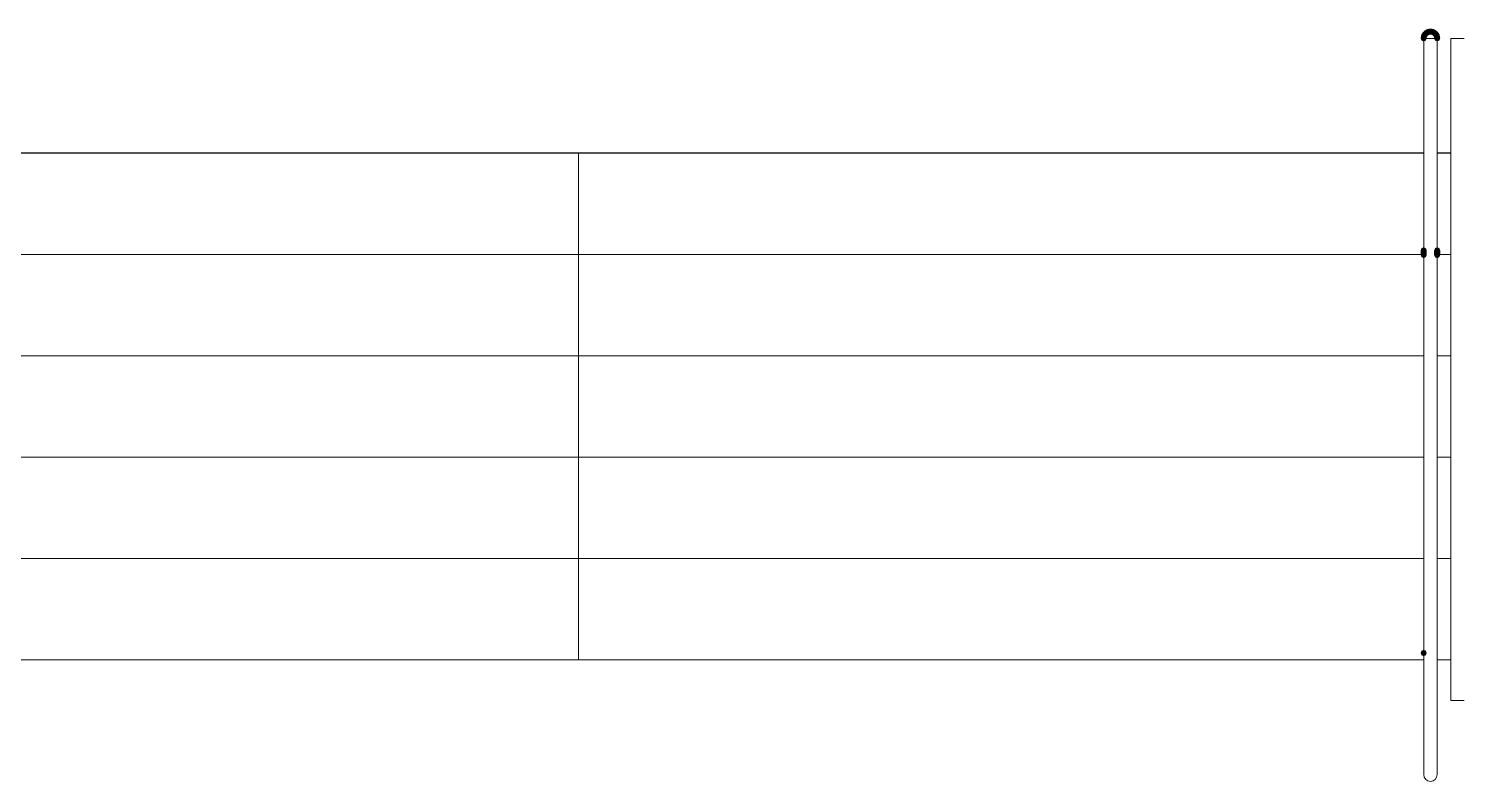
# Model space of a CAD drawing. Header units: millimetres. Extents: x -546 to 1681, y -650 to 1730.
# Drawn here: x 503.39 to 545.73, y 238.87 to 261.16 of the extents above; entities that cross this region are included whole.
import ezdxf

# ---------------------------------------------------------------- set-up
doc = ezdxf.new("R2010")
doc.units = ezdxf.units.MM

msp = doc.modelspace()

# ---------------------------------------------------------------- hatches: boundary and pattern name
h = msp.add_hatch(color=7)
h.dxf.hatch_style = 2
h.paths.add_polyline_path([(544.64, 260.879), (544.666, 260.816), (544.73, 260.789), (544.793, 260.816), (544.82, 260.879), (544.793, 260.951), (544.73, 260.977), (544.666, 260.951)])
h = msp.add_hatch(color=7)
h.dxf.hatch_style = 2
h.paths.add_polyline_path([(544.64, 260.882), (544.658, 260.816), (544.718, 260.782), (544.784, 260.8), (544.818, 260.86), (544.801, 260.934), (544.741, 260.968), (544.675, 260.95)])
h = msp.add_hatch(color=7)
h.dxf.hatch_style = 2
h.paths.add_polyline_path([(544.641, 260.898), (544.659, 260.832), (544.719, 260.798), (544.785, 260.816), (544.819, 260.876), (544.802, 260.95), (544.742, 260.984), (544.676, 260.966)])
h = msp.add_hatch(color=7)
h.dxf.hatch_style = 2
h.paths.add_polyline_path([(544.642, 260.906), (544.66, 260.84), (544.72, 260.806), (544.786, 260.824), (544.82, 260.884), (544.803, 260.958), (544.743, 260.992), (544.677, 260.974)])
h = msp.add_hatch(color=7)
h.dxf.hatch_style = 2
h.paths.add_polyline_path([(544.643, 260.914), (544.661, 260.848), (544.721, 260.814), (544.787, 260.832), (544.821, 260.892), (544.804, 260.966), (544.744, 261), (544.678, 260.982)])
h = msp.add_hatch(color=7)
h.dxf.hatch_style = 2
h.paths.add_polyline_path([(544.646, 260.933), (544.656, 260.865), (544.711, 260.824), (544.779, 260.834), (544.82, 260.889), (544.812, 260.965), (544.757, 261.006), (544.689, 260.996)])
h = msp.add_hatch(color=7)
h.dxf.hatch_style = 2
h.paths.add_polyline_path([(544.648, 260.941), (544.658, 260.873), (544.713, 260.832), (544.781, 260.842), (544.822, 260.897), (544.814, 260.973), (544.759, 261.014), (544.691, 261.004)])
h = msp.add_hatch(color=7)
h.dxf.hatch_style = 2
h.paths.add_polyline_path([(544.648, 260.941), (544.658, 260.873), (544.713, 260.832), (544.781, 260.842), (544.822, 260.897), (544.814, 260.973), (544.759, 261.014), (544.691, 261.004)])
h = msp.add_hatch(color=7)
h.dxf.hatch_style = 2
h.paths.add_polyline_path([(544.653, 260.956), (544.663, 260.888), (544.718, 260.847), (544.786, 260.857), (544.827, 260.912), (544.819, 260.988), (544.764, 261.029), (544.696, 261.019)])
h = msp.add_hatch(color=7)
h.dxf.hatch_style = 2
h.paths.add_polyline_path([(544.653, 260.956), (544.663, 260.888), (544.718, 260.847), (544.786, 260.857), (544.827, 260.912), (544.819, 260.988), (544.764, 261.029), (544.696, 261.019)])
h = msp.add_hatch(color=7)
h.dxf.hatch_style = 2
h.paths.add_polyline_path([(544.654, 260.963), (544.653, 260.894), (544.701, 260.844), (544.77, 260.844), (544.82, 260.892), (544.823, 260.968), (544.775, 261.017), (544.706, 261.018)])
h = msp.add_hatch(color=7)
h.dxf.hatch_style = 2
h.paths.add_polyline_path([(544.654, 260.963), (544.653, 260.894), (544.701, 260.844), (544.77, 260.844), (544.82, 260.892), (544.823, 260.968), (544.775, 261.017), (544.706, 261.018)])
h = msp.add_hatch(color=7)
h.dxf.hatch_style = 2
h.paths.add_polyline_path([(544.659, 260.978), (544.658, 260.909), (544.706, 260.859), (544.775, 260.859), (544.825, 260.907), (544.828, 260.983), (544.78, 261.032), (544.711, 261.033)])
h = msp.add_hatch(color=7)
h.dxf.hatch_style = 2
h.paths.add_polyline_path([(544.659, 260.978), (544.658, 260.909), (544.706, 260.859), (544.775, 260.859), (544.825, 260.907), (544.828, 260.983), (544.78, 261.032), (544.711, 261.033)])
h = msp.add_hatch(color=7)
h.dxf.hatch_style = 2
h.paths.add_polyline_path([(544.662, 260.985), (544.661, 260.916), (544.709, 260.866), (544.778, 260.866), (544.828, 260.914), (544.831, 260.99), (544.783, 261.039), (544.714, 261.04)])
h = msp.add_hatch(color=7)
h.dxf.hatch_style = 2
h.paths.add_polyline_path([(544.662, 260.985), (544.661, 260.916), (544.709, 260.866), (544.778, 260.866), (544.828, 260.914), (544.831, 260.99), (544.783, 261.039), (544.714, 261.04)])
h = msp.add_hatch(color=7)
h.dxf.hatch_style = 2
h.paths.add_polyline_path([(544.667, 260.996), (544.663, 260.928), (544.708, 260.876), (544.776, 260.871), (544.828, 260.916), (544.837, 260.993), (544.792, 261.045), (544.723, 261.049)])
h = msp.add_hatch(color=7)
h.dxf.hatch_style = 2
h.paths.add_polyline_path([(544.667, 260.996), (544.663, 260.928), (544.708, 260.876), (544.776, 260.871), (544.828, 260.916), (544.837, 260.993), (544.792, 261.045), (544.723, 261.049)])
h = msp.add_hatch(color=7)
h.dxf.hatch_style = 2
h.paths.add_polyline_path([(544.674, 261.009), (544.665, 260.941), (544.707, 260.886), (544.775, 260.877), (544.83, 260.92), (544.843, 260.995), (544.8, 261.049), (544.732, 261.058)])
h = msp.add_hatch(color=7)
h.dxf.hatch_style = 2
h.paths.add_polyline_path([(544.674, 261.009), (544.665, 260.941), (544.707, 260.886), (544.775, 260.877), (544.83, 260.92), (544.843, 260.995), (544.8, 261.049), (544.732, 261.058)])
h = msp.add_hatch(color=7)
h.dxf.hatch_style = 2
h.paths.add_polyline_path([(544.678, 261.016), (544.669, 260.948), (544.711, 260.893), (544.779, 260.884), (544.834, 260.927), (544.847, 261.002), (544.804, 261.056), (544.736, 261.065)])
h = msp.add_hatch(color=7)
h.dxf.hatch_style = 2
h.paths.add_polyline_path([(544.678, 261.016), (544.669, 260.948), (544.711, 260.893), (544.779, 260.884), (544.834, 260.927), (544.847, 261.002), (544.804, 261.056), (544.736, 261.065)])
h = msp.add_hatch(color=7)
h.dxf.hatch_style = 2
h.paths.add_polyline_path([(544.685, 261.028), (544.672, 260.961), (544.71, 260.903), (544.777, 260.89), (544.835, 260.928), (544.852, 261.002), (544.814, 261.059), (544.746, 261.072)])
h = msp.add_hatch(color=7)
h.dxf.hatch_style = 2
h.paths.add_polyline_path([(544.685, 261.028), (544.672, 260.961), (544.71, 260.903), (544.777, 260.89), (544.835, 260.928), (544.852, 261.002), (544.814, 261.059), (544.746, 261.072)])
h = msp.add_hatch(color=7)
h.dxf.hatch_style = 2
h.paths.add_polyline_path([(544.691, 261.036), (544.675, 260.969), (544.712, 260.911), (544.779, 260.896), (544.837, 260.932), (544.857, 261.006), (544.821, 261.064), (544.754, 261.08)])
h = msp.add_hatch(color=7)
h.dxf.hatch_style = 2
h.paths.add_polyline_path([(544.691, 261.036), (544.675, 260.969), (544.712, 260.911), (544.779, 260.896), (544.837, 260.932), (544.857, 261.006), (544.821, 261.064), (544.754, 261.08)])
h = msp.add_hatch(color=7)
h.dxf.hatch_style = 2
h.paths.add_polyline_path([(544.7, 261.049), (544.679, 260.983), (544.711, 260.922), (544.777, 260.902), (544.838, 260.934), (544.863, 261.005), (544.831, 261.066), (544.766, 261.087)])
h = msp.add_hatch(color=7)
h.dxf.hatch_style = 2
h.paths.add_polyline_path([(544.7, 261.049), (544.679, 260.983), (544.711, 260.922), (544.777, 260.902), (544.838, 260.934), (544.863, 261.005), (544.831, 261.066), (544.766, 261.087)])
h = msp.add_hatch(color=7)
h.dxf.hatch_style = 2
h.paths.add_polyline_path([(544.705, 261.055), (544.684, 260.989), (544.716, 260.928), (544.782, 260.908), (544.843, 260.94), (544.868, 261.011), (544.836, 261.072), (544.771, 261.093)])
h = msp.add_hatch(color=7)
h.dxf.hatch_style = 2
h.paths.add_polyline_path([(544.705, 261.055), (544.684, 260.989), (544.716, 260.928), (544.782, 260.908), (544.843, 260.94), (544.868, 261.011), (544.836, 261.072), (544.771, 261.093)])
h = msp.add_hatch(color=7)
h.dxf.hatch_style = 2
h.paths.add_polyline_path([(544.71, 261.061), (544.689, 260.995), (544.721, 260.934), (544.787, 260.914), (544.848, 260.946), (544.873, 261.017), (544.841, 261.078), (544.776, 261.099)])
h = msp.add_hatch(color=7)
h.dxf.hatch_style = 2
h.paths.add_polyline_path([(544.71, 261.061), (544.689, 260.995), (544.721, 260.934), (544.787, 260.914), (544.848, 260.946), (544.873, 261.017), (544.841, 261.078), (544.776, 261.099)])
h = msp.add_hatch(color=7)
h.dxf.hatch_style = 2
h.paths.add_polyline_path([(544.72, 261.073), (544.694, 261.009), (544.72, 260.946), (544.784, 260.919), (544.847, 260.946), (544.88, 261.015), (544.853, 261.079), (544.79, 261.105)])
h = msp.add_hatch(color=7)
h.dxf.hatch_style = 2
h.paths.add_polyline_path([(544.72, 261.073), (544.694, 261.009), (544.72, 260.946), (544.784, 260.919), (544.847, 260.946), (544.88, 261.015), (544.853, 261.079), (544.79, 261.105)])
h = msp.add_hatch(color=7)
h.dxf.hatch_style = 2
h.paths.add_polyline_path([(544.732, 261.084), (544.7, 261.023), (544.721, 260.958), (544.782, 260.926), (544.847, 260.946), (544.885, 261.012), (544.865, 261.078), (544.804, 261.11)])
h = msp.add_hatch(color=7)
h.dxf.hatch_style = 2
h.paths.add_polyline_path([(544.732, 261.084), (544.7, 261.023), (544.721, 260.958), (544.782, 260.926), (544.847, 260.946), (544.885, 261.012), (544.865, 261.078), (544.804, 261.11)])
h = msp.add_hatch(color=7)
h.dxf.hatch_style = 2
h.paths.add_polyline_path([(544.738, 261.089), (544.706, 261.028), (544.727, 260.963), (544.788, 260.931), (544.853, 260.951), (544.891, 261.017), (544.871, 261.083), (544.81, 261.115)])
h = msp.add_hatch(color=7)
h.dxf.hatch_style = 2
h.paths.add_polyline_path([(544.738, 261.089), (544.706, 261.028), (544.727, 260.963), (544.788, 260.931), (544.853, 260.951), (544.891, 261.017), (544.871, 261.083), (544.81, 261.115)])
h = msp.add_hatch(color=7)
h.dxf.hatch_style = 2
h.paths.add_polyline_path([(544.744, 261.094), (544.712, 261.033), (544.733, 260.968), (544.794, 260.936), (544.859, 260.956), (544.897, 261.022), (544.877, 261.088), (544.816, 261.12)])
h = msp.add_hatch(color=7)
h.dxf.hatch_style = 2
h.paths.add_polyline_path([(544.744, 261.094), (544.712, 261.033), (544.733, 260.968), (544.794, 260.936), (544.859, 260.956), (544.897, 261.022), (544.877, 261.088), (544.816, 261.12)])
h = msp.add_hatch(color=7)
h.dxf.hatch_style = 2
h.paths.add_polyline_path([(544.756, 261.103), (544.719, 261.045), (544.735, 260.978), (544.793, 260.942), (544.86, 260.957), (544.904, 261.02), (544.888, 261.087), (544.83, 261.124)])
h = msp.add_hatch(color=7)
h.dxf.hatch_style = 2
h.paths.add_polyline_path([(544.756, 261.103), (544.719, 261.045), (544.735, 260.978), (544.793, 260.942), (544.86, 260.957), (544.904, 261.02), (544.888, 261.087), (544.83, 261.124)])
h = msp.add_hatch(color=7)
h.dxf.hatch_style = 2
h.paths.add_polyline_path([(544.757, 261.104), (544.725, 261.043), (544.746, 260.978), (544.807, 260.946), (544.872, 260.966), (544.91, 261.032), (544.89, 261.098), (544.829, 261.13)])
h = msp.add_hatch(color=7)
h.dxf.hatch_style = 2
h.paths.add_polyline_path([(544.757, 261.104), (544.725, 261.043), (544.746, 260.978), (544.807, 260.946), (544.872, 260.966), (544.91, 261.032), (544.89, 261.098), (544.829, 261.13)])
h = msp.add_hatch(color=7)
h.dxf.hatch_style = 2
h.paths.add_polyline_path([(544.776, 261.118), (544.734, 261.064), (544.743, 260.996), (544.797, 260.953), (544.865, 260.962), (544.915, 261.021), (544.906, 261.089), (544.851, 261.131)])
h = msp.add_hatch(color=7)
h.dxf.hatch_style = 2
h.paths.add_polyline_path([(544.776, 261.118), (544.734, 261.064), (544.743, 260.996), (544.797, 260.953), (544.865, 260.962), (544.915, 261.021), (544.906, 261.089), (544.851, 261.131)])
h = msp.add_hatch(color=7)
h.dxf.hatch_style = 2
h.paths.add_polyline_path([(544.783, 261.122), (544.741, 261.068), (544.75, 261), (544.804, 260.957), (544.872, 260.966), (544.922, 261.025), (544.913, 261.093), (544.858, 261.135)])
h = msp.add_hatch(color=7)
h.dxf.hatch_style = 2
h.paths.add_polyline_path([(544.783, 261.122), (544.741, 261.068), (544.75, 261), (544.804, 260.957), (544.872, 260.966), (544.922, 261.025), (544.913, 261.093), (544.858, 261.135)])
h = msp.add_hatch(color=7)
h.dxf.hatch_style = 2
h.paths.add_polyline_path([(544.799, 261.131), (544.751, 261.082), (544.752, 261.013), (544.801, 260.965), (544.87, 260.965), (544.925, 261.018), (544.925, 261.087), (544.875, 261.135)])
h = msp.add_hatch(color=7)
h.dxf.hatch_style = 2
h.paths.add_polyline_path([(544.799, 261.131), (544.751, 261.082), (544.752, 261.013), (544.801, 260.965), (544.87, 260.965), (544.925, 261.018), (544.925, 261.087), (544.875, 261.135)])
h = msp.add_hatch(color=7)
h.dxf.hatch_style = 2
h.paths.add_polyline_path([(544.797, 261.129), (544.755, 261.075), (544.764, 261.007), (544.818, 260.964), (544.886, 260.973), (544.936, 261.032), (544.927, 261.1), (544.872, 261.142)])
h = msp.add_hatch(color=7)
h.dxf.hatch_style = 2
h.paths.add_polyline_path([(544.797, 261.129), (544.755, 261.075), (544.764, 261.007), (544.818, 260.964), (544.886, 260.973), (544.936, 261.032), (544.927, 261.1), (544.872, 261.142)])
h = msp.add_hatch(color=7)
h.dxf.hatch_style = 2
h.paths.add_polyline_path([(544.817, 261.139), (544.767, 261.092), (544.765, 261.024), (544.812, 260.973), (544.88, 260.971), (544.939, 261.021), (544.941, 261.09), (544.894, 261.14)])
h = msp.add_hatch(color=7)
h.dxf.hatch_style = 2
h.paths.add_polyline_path([(544.817, 261.139), (544.767, 261.092), (544.765, 261.024), (544.812, 260.973), (544.88, 260.971), (544.939, 261.021), (544.941, 261.09), (544.894, 261.14)])
h = msp.add_hatch(color=7)
h.dxf.hatch_style = 2
h.paths.add_polyline_path([(544.832, 261.145), (544.778, 261.102), (544.77, 261.033), (544.813, 260.98), (544.882, 260.972), (544.942, 261.017), (544.95, 261.085), (544.907, 261.139)])
h = msp.add_hatch(color=7)
h.dxf.hatch_style = 2
h.paths.add_polyline_path([(544.832, 261.145), (544.778, 261.102), (544.77, 261.033), (544.813, 260.98), (544.882, 260.972), (544.942, 261.017), (544.95, 261.085), (544.907, 261.139)])
h = msp.add_hatch(color=7)
h.dxf.hatch_style = 2
h.paths.add_polyline_path([(544.832, 261.144), (544.782, 261.097), (544.78, 261.029), (544.827, 260.978), (544.895, 260.976), (544.954, 261.026), (544.956, 261.095), (544.909, 261.145)])
h = msp.add_hatch(color=7)
h.dxf.hatch_style = 2
h.paths.add_polyline_path([(544.832, 261.144), (544.782, 261.097), (544.78, 261.029), (544.827, 260.978), (544.895, 260.976), (544.954, 261.026), (544.956, 261.095), (544.909, 261.145)])
h = msp.add_hatch(color=7)
h.dxf.hatch_style = 2
h.paths.add_polyline_path([(544.85, 261.15), (544.795, 261.109), (544.785, 261.041), (544.826, 260.986), (544.894, 260.976), (544.957, 261.019), (544.967, 261.087), (544.926, 261.142)])
h = msp.add_hatch(color=7)
h.dxf.hatch_style = 2
h.paths.add_polyline_path([(544.85, 261.15), (544.795, 261.109), (544.785, 261.041), (544.826, 260.986), (544.894, 260.976), (544.957, 261.019), (544.967, 261.087), (544.926, 261.142)])
h = msp.add_hatch(color=7)
h.dxf.hatch_style = 2
h.paths.add_polyline_path([(544.858, 261.152), (544.803, 261.111), (544.793, 261.043), (544.834, 260.988), (544.902, 260.978), (544.965, 261.021), (544.975, 261.089), (544.934, 261.144)])
h = msp.add_hatch(color=7)
h.dxf.hatch_style = 2
h.paths.add_polyline_path([(544.858, 261.152), (544.803, 261.111), (544.793, 261.043), (544.834, 260.988), (544.902, 260.978), (544.965, 261.021), (544.975, 261.089), (544.934, 261.144)])
h = msp.add_hatch(color=7)
h.dxf.hatch_style = 2
h.paths.add_polyline_path([(544.875, 261.156), (544.816, 261.121), (544.799, 261.054), (544.834, 260.995), (544.901, 260.978), (544.967, 261.014), (544.984, 261.081), (544.949, 261.14)])
h = msp.add_hatch(color=7)
h.dxf.hatch_style = 2
h.paths.add_polyline_path([(544.875, 261.156), (544.816, 261.121), (544.799, 261.054), (544.834, 260.995), (544.901, 260.978), (544.967, 261.014), (544.984, 261.081), (544.949, 261.14)])
h = msp.add_hatch(color=7)
h.dxf.hatch_style = 2
h.paths.add_polyline_path([(544.873, 261.155), (544.818, 261.114), (544.808, 261.046), (544.849, 260.991), (544.917, 260.981), (544.98, 261.024), (544.99, 261.092), (544.949, 261.147)])
h = msp.add_hatch(color=7)
h.dxf.hatch_style = 2
h.paths.add_polyline_path([(544.873, 261.155), (544.818, 261.114), (544.808, 261.046), (544.849, 260.991), (544.917, 260.981), (544.98, 261.024), (544.99, 261.092), (544.949, 261.147)])
h = msp.add_hatch(color=7)
h.dxf.hatch_style = 2
h.paths.add_polyline_path([(544.903, 261.16), (544.839, 261.134), (544.813, 261.07), (544.839, 261.007), (544.903, 260.98), (544.974, 261.007), (545.001, 261.07), (544.974, 261.134)])
h = msp.add_hatch(color=7)
h.dxf.hatch_style = 2
h.paths.add_polyline_path([(544.903, 261.16), (544.839, 261.134), (544.813, 261.07), (544.839, 261.007), (544.903, 260.98), (544.974, 261.007), (545.001, 261.07), (544.974, 261.134)])
h = msp.add_hatch(color=7)
h.dxf.hatch_style = 2
h.paths.add_polyline_path([(544.9, 261.159), (544.84, 261.125), (544.822, 261.059), (544.856, 260.999), (544.922, 260.981), (544.99, 261.016), (545.008, 261.082), (544.974, 261.142)])
h = msp.add_hatch(color=7)
h.dxf.hatch_style = 2
h.paths.add_polyline_path([(544.9, 261.159), (544.84, 261.125), (544.822, 261.059), (544.856, 260.999), (544.922, 260.981), (544.99, 261.016), (545.008, 261.082), (544.974, 261.142)])
h = msp.add_hatch(color=7)
h.dxf.hatch_style = 2
h.paths.add_polyline_path([(544.919, 261.161), (544.855, 261.135), (544.829, 261.071), (544.855, 261.008), (544.919, 260.981), (544.99, 261.008), (545.017, 261.071), (544.99, 261.135)])
h = msp.add_hatch(color=7)
h.dxf.hatch_style = 2
h.paths.add_polyline_path([(544.919, 261.161), (544.855, 261.135), (544.829, 261.071), (544.855, 261.008), (544.919, 260.981), (544.99, 261.008), (545.017, 261.071), (544.99, 261.135)])
h = msp.add_hatch(color=7)
h.dxf.hatch_style = 2
h.paths.add_polyline_path([(544.927, 261.161), (544.863, 261.135), (544.837, 261.071), (544.863, 261.008), (544.927, 260.981), (544.992, 261.008), (545.019, 261.071), (544.992, 261.135)])
h = msp.add_hatch(color=7)
h.dxf.hatch_style = 2
h.paths.add_polyline_path([(544.927, 261.161), (544.863, 261.135), (544.837, 261.071), (544.863, 261.008), (544.927, 260.981), (544.992, 261.008), (545.019, 261.071), (544.992, 261.135)])
h = msp.add_hatch(color=7)
h.dxf.hatch_style = 2
h.paths.add_polyline_path([(544.929, 261.161), (544.865, 261.135), (544.839, 261.071), (544.865, 261.008), (544.929, 260.981), (545, 261.008), (545.027, 261.071), (545, 261.135)])
h = msp.add_hatch(color=7)
h.dxf.hatch_style = 2
h.paths.add_polyline_path([(544.929, 261.161), (544.865, 261.135), (544.839, 261.071), (544.865, 261.008), (544.929, 260.981), (545, 261.008), (545.027, 261.071), (545, 261.135)])
h = msp.add_hatch(color=7)
h.dxf.hatch_style = 2
h.paths.add_polyline_path([(544.937, 261.161), (544.873, 261.135), (544.847, 261.071), (544.873, 261.008), (544.937, 260.981), (545.008, 261.008), (545.035, 261.071), (545.008, 261.135)])
h = msp.add_hatch(color=7)
h.dxf.hatch_style = 2
h.paths.add_polyline_path([(544.937, 261.161), (544.873, 261.135), (544.847, 261.071), (544.873, 261.008), (544.937, 260.981), (545.008, 261.008), (545.035, 261.071), (545.008, 261.135)])
h = msp.add_hatch(color=7)
h.dxf.hatch_style = 2
h.paths.add_polyline_path([(544.956, 261.16), (544.89, 261.142), (544.856, 261.082), (544.874, 261.016), (544.934, 260.982), (545.008, 260.999), (545.042, 261.059), (545.024, 261.125)])
h = msp.add_hatch(color=7)
h.dxf.hatch_style = 2
h.paths.add_polyline_path([(544.956, 261.16), (544.89, 261.142), (544.856, 261.082), (544.874, 261.016), (544.934, 260.982), (545.008, 260.999), (545.042, 261.059), (545.024, 261.125)])
h = msp.add_hatch(color=7)
h.dxf.hatch_style = 2
h.paths.add_polyline_path([(544.964, 261.159), (544.898, 261.141), (544.864, 261.081), (544.882, 261.015), (544.942, 260.981), (545.016, 260.998), (545.05, 261.058), (545.032, 261.124)])
h = msp.add_hatch(color=7)
h.dxf.hatch_style = 2
h.paths.add_polyline_path([(544.964, 261.159), (544.898, 261.141), (544.864, 261.081), (544.882, 261.015), (544.942, 260.981), (545.016, 260.998), (545.05, 261.058), (545.032, 261.124)])
h = msp.add_hatch(color=7)
h.dxf.hatch_style = 2
h.paths.add_polyline_path([(544.983, 261.156), (544.915, 261.146), (544.874, 261.091), (544.884, 261.023), (544.939, 260.982), (545.015, 260.99), (545.056, 261.045), (545.046, 261.113)])
h = msp.add_hatch(color=7)
h.dxf.hatch_style = 2
h.paths.add_polyline_path([(544.983, 261.156), (544.915, 261.146), (544.874, 261.091), (544.884, 261.023), (544.939, 260.982), (545.015, 260.99), (545.056, 261.045), (545.046, 261.113)])
h = msp.add_hatch(color=7)
h.dxf.hatch_style = 2
h.paths.add_polyline_path([(544.98, 261.156), (544.914, 261.138), (544.88, 261.078), (544.898, 261.012), (544.958, 260.978), (545.032, 260.995), (545.066, 261.055), (545.048, 261.121)])
h = msp.add_hatch(color=7)
h.dxf.hatch_style = 2
h.paths.add_polyline_path([(544.98, 261.156), (544.914, 261.138), (544.88, 261.078), (544.898, 261.012), (544.958, 260.978), (545.032, 260.995), (545.066, 261.055), (545.048, 261.121)])
h = msp.add_hatch(color=7)
h.dxf.hatch_style = 2
h.paths.add_polyline_path([(544.999, 261.153), (544.931, 261.143), (544.89, 261.088), (544.9, 261.02), (544.955, 260.979), (545.031, 260.987), (545.072, 261.042), (545.062, 261.11)])
h = msp.add_hatch(color=7)
h.dxf.hatch_style = 2
h.paths.add_polyline_path([(544.999, 261.153), (544.931, 261.143), (544.89, 261.088), (544.9, 261.02), (544.955, 260.979), (545.031, 260.987), (545.072, 261.042), (545.062, 261.11)])
h = msp.add_hatch(color=7)
h.dxf.hatch_style = 2
h.paths.add_polyline_path([(545.02, 261.147), (544.951, 261.148), (544.902, 261.1), (544.901, 261.031), (544.949, 260.981), (545.025, 260.978), (545.075, 261.026), (545.075, 261.095)])
h = msp.add_hatch(color=7)
h.dxf.hatch_style = 2
h.paths.add_polyline_path([(545.02, 261.147), (544.951, 261.148), (544.902, 261.1), (544.901, 261.031), (544.949, 260.981), (545.025, 260.978), (545.075, 261.026), (545.075, 261.095)])
h = msp.add_hatch(color=7)
h.dxf.hatch_style = 2
h.paths.add_polyline_path([(545.023, 261.145), (544.955, 261.143), (544.908, 261.093), (544.91, 261.024), (544.96, 260.977), (545.037, 260.976), (545.084, 261.027), (545.082, 261.095)])
h = msp.add_hatch(color=7)
h.dxf.hatch_style = 2
h.paths.add_polyline_path([(545.023, 261.145), (544.955, 261.143), (544.908, 261.093), (544.91, 261.024), (544.96, 260.977), (545.037, 260.976), (545.084, 261.027), (545.082, 261.095)])
h = msp.add_hatch(color=7)
h.dxf.hatch_style = 2
h.paths.add_polyline_path([(545.025, 261.145), (544.956, 261.137), (544.913, 261.083), (544.921, 261.015), (544.975, 260.972), (545.05, 260.978), (545.093, 261.031), (545.085, 261.1)])
h = msp.add_hatch(color=7)
h.dxf.hatch_style = 2
h.paths.add_polyline_path([(545.025, 261.145), (544.956, 261.137), (544.913, 261.083), (544.921, 261.015), (544.975, 260.972), (545.05, 260.978), (545.093, 261.031), (545.085, 261.1)])
h = msp.add_hatch(color=7)
h.dxf.hatch_style = 2
h.paths.add_polyline_path([(545.047, 261.137), (544.978, 261.141), (544.926, 261.096), (544.922, 261.028), (544.967, 260.976), (545.043, 260.967), (545.095, 261.012), (545.1, 261.081)])
h = msp.add_hatch(color=7)
h.dxf.hatch_style = 2
h.paths.add_polyline_path([(545.047, 261.137), (544.978, 261.141), (544.926, 261.096), (544.922, 261.028), (544.967, 260.976), (545.043, 260.967), (545.095, 261.012), (545.1, 261.081)])
h = msp.add_hatch(color=7)
h.dxf.hatch_style = 2
h.paths.add_polyline_path([(545.05, 261.135), (544.981, 261.136), (544.932, 261.088), (544.931, 261.019), (544.979, 260.969), (545.055, 260.966), (545.105, 261.014), (545.105, 261.083)])
h = msp.add_hatch(color=7)
h.dxf.hatch_style = 2
h.paths.add_polyline_path([(545.05, 261.135), (544.981, 261.136), (544.932, 261.088), (544.931, 261.019), (544.979, 260.969), (545.055, 260.966), (545.105, 261.014), (545.105, 261.083)])
h = msp.add_hatch(color=7)
h.dxf.hatch_style = 2
h.paths.add_polyline_path([(545.066, 261.127), (544.998, 261.136), (544.944, 261.094), (544.935, 261.026), (544.977, 260.971), (545.052, 260.958), (545.107, 261.001), (545.116, 261.069)])
h = msp.add_hatch(color=7)
h.dxf.hatch_style = 2
h.paths.add_polyline_path([(545.066, 261.127), (544.998, 261.136), (544.944, 261.094), (544.935, 261.026), (544.977, 260.971), (545.052, 260.958), (545.107, 261.001), (545.116, 261.069)])
h = msp.add_hatch(color=7)
h.dxf.hatch_style = 2
h.paths.add_polyline_path([(545.073, 261.123), (545.005, 261.132), (544.951, 261.09), (544.942, 261.022), (544.984, 260.967), (545.059, 260.954), (545.114, 260.997), (545.123, 261.065)])
h = msp.add_hatch(color=7)
h.dxf.hatch_style = 2
h.paths.add_polyline_path([(545.073, 261.123), (545.005, 261.132), (544.951, 261.09), (544.942, 261.022), (544.984, 260.967), (545.059, 260.954), (545.114, 260.997), (545.123, 261.065)])
h = msp.add_hatch(color=7)
h.dxf.hatch_style = 2
h.paths.add_polyline_path([(545.093, 261.11), (545.028, 261.131), (544.967, 261.099), (544.946, 261.033), (544.978, 260.972), (545.05, 260.947), (545.111, 260.979), (545.131, 261.044)])
h = msp.add_hatch(color=7)
h.dxf.hatch_style = 2
h.paths.add_polyline_path([(545.093, 261.11), (545.028, 261.131), (544.967, 261.099), (544.946, 261.033), (544.978, 260.972), (545.05, 260.947), (545.111, 260.979), (545.131, 261.044)])
h = msp.add_hatch(color=7)
h.dxf.hatch_style = 2
h.paths.add_polyline_path([(545.086, 261.114), (545.018, 261.123), (544.964, 261.081), (544.955, 261.013), (544.997, 260.958), (545.072, 260.945), (545.127, 260.988), (545.136, 261.056)])
h = msp.add_hatch(color=7)
h.dxf.hatch_style = 2
h.paths.add_polyline_path([(545.086, 261.114), (545.018, 261.123), (544.964, 261.081), (544.955, 261.013), (544.997, 260.958), (545.072, 260.945), (545.127, 260.988), (545.136, 261.056)])
h = msp.add_hatch(color=7)
h.dxf.hatch_style = 2
h.paths.add_polyline_path([(545.106, 261.101), (545.041, 261.122), (544.98, 261.09), (544.959, 261.024), (544.991, 260.963), (545.063, 260.938), (545.124, 260.97), (545.144, 261.035)])
h = msp.add_hatch(color=7)
h.dxf.hatch_style = 2
h.paths.add_polyline_path([(545.106, 261.101), (545.041, 261.122), (544.98, 261.09), (544.959, 261.024), (544.991, 260.963), (545.063, 260.938), (545.124, 260.97), (545.144, 261.035)])
h = msp.add_hatch(color=7)
h.dxf.hatch_style = 2
h.paths.add_polyline_path([(545.112, 261.096), (545.047, 261.117), (544.986, 261.085), (544.965, 261.019), (544.997, 260.958), (545.069, 260.933), (545.13, 260.965), (545.15, 261.03)])
h = msp.add_hatch(color=7)
h.dxf.hatch_style = 2
h.paths.add_polyline_path([(545.112, 261.096), (545.047, 261.117), (544.986, 261.085), (544.965, 261.019), (544.997, 260.958), (545.069, 260.933), (545.13, 260.965), (545.15, 261.03)])
h = msp.add_hatch(color=7)
h.dxf.hatch_style = 2
h.paths.add_polyline_path([(545.124, 261.086), (545.061, 261.112), (544.997, 261.086), (544.971, 261.022), (544.997, 260.959), (545.067, 260.926), (545.13, 260.953), (545.157, 261.016)])
h = msp.add_hatch(color=7)
h.dxf.hatch_style = 2
h.paths.add_polyline_path([(545.124, 261.086), (545.061, 261.112), (544.997, 261.086), (544.971, 261.022), (544.997, 260.959), (545.067, 260.926), (545.13, 260.953), (545.157, 261.016)])
h = msp.add_hatch(color=7)
h.dxf.hatch_style = 2
h.paths.add_polyline_path([(545.124, 261.085), (545.059, 261.106), (544.998, 261.074), (544.977, 261.008), (545.009, 260.947), (545.081, 260.922), (545.142, 260.954), (545.162, 261.019)])
h = msp.add_hatch(color=7)
h.dxf.hatch_style = 2
h.paths.add_polyline_path([(545.124, 261.085), (545.059, 261.106), (544.998, 261.074), (544.977, 261.008), (545.009, 260.947), (545.081, 260.922), (545.142, 260.954), (545.162, 261.019)])
h = msp.add_hatch(color=7)
h.dxf.hatch_style = 2
h.paths.add_polyline_path([(545.142, 261.069), (545.081, 261.101), (545.015, 261.08), (544.983, 261.019), (545.004, 260.954), (545.07, 260.916), (545.135, 260.936), (545.167, 260.997)])
h = msp.add_hatch(color=7)
h.dxf.hatch_style = 2
h.paths.add_polyline_path([(545.142, 261.069), (545.081, 261.101), (545.015, 261.08), (544.983, 261.019), (545.004, 260.954), (545.07, 260.916), (545.135, 260.936), (545.167, 260.997)])
h = msp.add_hatch(color=7)
h.dxf.hatch_style = 2
h.paths.add_polyline_path([(545.147, 261.063), (545.086, 261.095), (545.02, 261.074), (544.988, 261.013), (545.009, 260.948), (545.075, 260.91), (545.14, 260.93), (545.172, 260.991)])
h = msp.add_hatch(color=7)
h.dxf.hatch_style = 2
h.paths.add_polyline_path([(545.147, 261.063), (545.086, 261.095), (545.02, 261.074), (544.988, 261.013), (545.009, 260.948), (545.075, 260.91), (545.14, 260.93), (545.172, 260.991)])
h = msp.add_hatch(color=7)
h.dxf.hatch_style = 2
h.paths.add_polyline_path([(545.156, 261.051), (545.098, 261.088), (545.031, 261.072), (544.994, 261.014), (545.01, 260.947), (545.073, 260.904), (545.14, 260.919), (545.177, 260.977)])
h = msp.add_hatch(color=7)
h.dxf.hatch_style = 2
h.paths.add_polyline_path([(545.156, 261.051), (545.098, 261.088), (545.031, 261.072), (544.994, 261.014), (545.01, 260.947), (545.073, 260.904), (545.14, 260.919), (545.177, 260.977)])
h = msp.add_hatch(color=7)
h.dxf.hatch_style = 2
h.paths.add_polyline_path([(545.157, 261.05), (545.096, 261.082), (545.03, 261.061), (544.998, 261), (545.019, 260.935), (545.085, 260.897), (545.15, 260.917), (545.182, 260.978)])
h = msp.add_hatch(color=7)
h.dxf.hatch_style = 2
h.paths.add_polyline_path([(545.157, 261.05), (545.096, 261.082), (545.03, 261.061), (544.998, 261), (545.019, 260.935), (545.085, 260.897), (545.15, 260.917), (545.182, 260.978)])
h = msp.add_hatch(color=7)
h.dxf.hatch_style = 2
h.paths.add_polyline_path([(545.166, 261.038), (545.108, 261.075), (545.041, 261.059), (545.004, 261.001), (545.02, 260.934), (545.083, 260.891), (545.15, 260.906), (545.187, 260.964)])
h = msp.add_hatch(color=7)
h.dxf.hatch_style = 2
h.paths.add_polyline_path([(545.166, 261.038), (545.108, 261.075), (545.041, 261.059), (545.004, 261.001), (545.02, 260.934), (545.083, 260.891), (545.15, 260.906), (545.187, 260.964)])
h = msp.add_hatch(color=7)
h.dxf.hatch_style = 2
h.paths.add_polyline_path([(545.173, 261.029), (545.115, 261.067), (545.048, 261.054), (545.01, 260.997), (545.023, 260.929), (545.084, 260.885), (545.152, 260.898), (545.19, 260.956)])
h = msp.add_hatch(color=7)
h.dxf.hatch_style = 2
h.paths.add_polyline_path([(545.173, 261.029), (545.115, 261.067), (545.048, 261.054), (545.01, 260.997), (545.023, 260.929), (545.084, 260.885), (545.152, 260.898), (545.19, 260.956)])
h = msp.add_hatch(color=7)
h.dxf.hatch_style = 2
h.paths.add_polyline_path([(545.18, 261.018), (545.125, 261.06), (545.057, 261.051), (545.015, 260.997), (545.024, 260.929), (545.082, 260.879), (545.15, 260.888), (545.193, 260.943)])
h = msp.add_hatch(color=7)
h.dxf.hatch_style = 2
h.paths.add_polyline_path([(545.19, 260.998), (545.143, 261.048), (545.074, 261.05), (545.024, 261.003), (545.022, 260.935), (545.072, 260.876), (545.14, 260.874), (545.191, 260.921)])
h = msp.add_hatch(color=7)
h.dxf.hatch_style = 2
h.paths.add_polyline_path([(545.19, 260.998), (545.143, 261.048), (545.074, 261.05), (545.024, 261.003), (545.022, 260.935), (545.072, 260.876), (545.14, 260.874), (545.191, 260.921)])
h = msp.add_hatch(color=7)
h.dxf.hatch_style = 2
h.paths.add_polyline_path([(545.187, 261.003), (545.132, 261.045), (545.064, 261.036), (545.022, 260.982), (545.031, 260.914), (545.089, 260.864), (545.157, 260.873), (545.2, 260.928)])
h = msp.add_hatch(color=7)
h.dxf.hatch_style = 2
h.paths.add_polyline_path([(545.187, 261.003), (545.132, 261.045), (545.064, 261.036), (545.022, 260.982), (545.031, 260.914), (545.089, 260.864), (545.157, 260.873), (545.2, 260.928)])
h = msp.add_hatch(color=7)
h.dxf.hatch_style = 2
h.paths.add_polyline_path([(545.196, 260.987), (545.146, 261.035), (545.077, 261.034), (545.029, 260.985), (545.03, 260.916), (545.082, 260.861), (545.151, 260.861), (545.199, 260.911)])
h = msp.add_hatch(color=7)
h.dxf.hatch_style = 2
h.paths.add_polyline_path([(545.196, 260.987), (545.146, 261.035), (545.077, 261.034), (545.029, 260.985), (545.03, 260.916), (545.082, 260.861), (545.151, 260.861), (545.199, 260.911)])
h = msp.add_hatch(color=7)
h.dxf.hatch_style = 2
h.paths.add_polyline_path([(545.2, 260.976), (545.153, 261.026), (545.084, 261.028), (545.034, 260.981), (545.032, 260.913), (545.082, 260.854), (545.15, 260.852), (545.201, 260.899)])
h = msp.add_hatch(color=7)
h.dxf.hatch_style = 2
h.paths.add_polyline_path([(545.2, 260.976), (545.153, 261.026), (545.084, 261.028), (545.034, 260.981), (545.032, 260.913), (545.082, 260.854), (545.15, 260.852), (545.201, 260.899)])
h = msp.add_hatch(color=7)
h.dxf.hatch_style = 2
h.paths.add_polyline_path([(545.205, 260.961), (545.162, 261.015), (545.094, 261.023), (545.04, 260.98), (545.032, 260.911), (545.077, 260.851), (545.146, 260.843), (545.199, 260.886)])
h = msp.add_hatch(color=7)
h.dxf.hatch_style = 2
h.paths.add_polyline_path([(545.205, 260.961), (545.162, 261.015), (545.094, 261.023), (545.04, 260.98), (545.032, 260.911), (545.077, 260.851), (545.146, 260.843), (545.199, 260.886)])
h = msp.add_hatch(color=7)
h.dxf.hatch_style = 2
h.paths.add_polyline_path([(545.208, 260.951), (545.167, 261.006), (545.099, 261.016), (545.044, 260.975), (545.034, 260.907), (545.077, 260.844), (545.145, 260.834), (545.2, 260.875)])
h = msp.add_hatch(color=7)
h.dxf.hatch_style = 2
h.paths.add_polyline_path([(545.208, 260.951), (545.167, 261.006), (545.099, 261.016), (545.044, 260.975), (545.034, 260.907), (545.077, 260.844), (545.145, 260.834), (545.2, 260.875)])
h = msp.add_hatch(color=7)
h.dxf.hatch_style = 2
h.paths.add_polyline_path([(545.21, 260.943), (545.169, 260.998), (545.101, 261.008), (545.046, 260.967), (545.036, 260.899), (545.079, 260.836), (545.147, 260.826), (545.202, 260.867)])
h = msp.add_hatch(color=7)
h.dxf.hatch_style = 2
h.paths.add_polyline_path([(545.21, 260.943), (545.169, 260.998), (545.101, 261.008), (545.046, 260.967), (545.036, 260.899), (545.079, 260.836), (545.147, 260.826), (545.202, 260.867)])
h = msp.add_hatch(color=7)
h.dxf.hatch_style = 2
h.paths.add_polyline_path([(545.214, 260.924), (545.18, 260.984), (545.114, 261.002), (545.054, 260.968), (545.036, 260.902), (545.071, 260.834), (545.137, 260.816), (545.197, 260.85)])
h = msp.add_hatch(color=7)
h.dxf.hatch_style = 2
h.paths.add_polyline_path([(545.213, 260.927), (545.172, 260.982), (545.104, 260.992), (545.049, 260.951), (545.039, 260.883), (545.082, 260.82), (545.15, 260.81), (545.205, 260.851)])
h = msp.add_hatch(color=7)
h.dxf.hatch_style = 2
h.paths.add_polyline_path([(545.217, 260.908), (545.183, 260.968), (545.117, 260.986), (545.057, 260.952), (545.039, 260.886), (545.074, 260.818), (545.14, 260.8), (545.2, 260.834)])
h = msp.add_hatch(color=7)
h.dxf.hatch_style = 2
h.paths.add_polyline_path([(545.219, 260.889), (545.192, 260.953), (545.129, 260.979), (545.065, 260.953), (545.039, 260.889), (545.065, 260.818), (545.129, 260.791), (545.192, 260.818)])
h = msp.add_hatch(color=7)
h.dxf.hatch_style = 2
h.paths.add_polyline_path([(545.219, 260.881), (545.192, 260.945), (545.129, 260.971), (545.065, 260.945), (545.039, 260.881), (545.065, 260.81), (545.129, 260.783), (545.192, 260.81)])
h = msp.add_hatch(color=7)
h.dxf.hatch_style = 2
h.paths.add_polyline_path([(545.219, 260.873), (545.192, 260.937), (545.129, 260.963), (545.065, 260.937), (545.039, 260.873), (545.065, 260.808), (545.129, 260.781), (545.192, 260.808)])
h = msp.add_hatch(color=7)
h.dxf.hatch_style = 2
h.paths.add_polyline_path([(544.819, 254.596), (544.792, 254.66), (544.729, 254.686), (544.665, 254.66), (544.639, 254.596), (544.639, 254.584), (544.665, 254.521), (544.729, 254.494), (544.792, 254.521), (544.819, 254.584)])
h = msp.add_hatch(color=7)
h.dxf.hatch_style = 2
h.paths.add_polyline_path([(544.819, 254.596), (544.792, 254.66), (544.729, 254.686), (544.665, 254.66), (544.639, 254.596), (544.639, 254.584), (544.665, 254.521), (544.729, 254.494), (544.792, 254.521), (544.819, 254.584)])
h = msp.add_hatch(color=7)
h.dxf.hatch_style = 2
h.paths.add_polyline_path([(544.819, 254.584), (544.792, 254.648), (544.729, 254.674), (544.665, 254.648), (544.639, 254.584), (544.639, 254.572), (544.665, 254.509), (544.729, 254.482), (544.792, 254.509), (544.819, 254.572)])
h = msp.add_hatch(color=7)
h.dxf.hatch_style = 2
h.paths.add_polyline_path([(544.819, 254.584), (544.792, 254.648), (544.729, 254.674), (544.665, 254.648), (544.639, 254.584), (544.639, 254.572), (544.665, 254.509), (544.729, 254.482), (544.792, 254.509), (544.819, 254.572)])
h = msp.add_hatch(color=7)
h.dxf.hatch_style = 2
h.paths.add_polyline_path([(544.819, 254.572), (544.792, 254.636), (544.729, 254.662), (544.665, 254.636), (544.639, 254.572), (544.639, 254.56), (544.665, 254.497), (544.729, 254.47), (544.792, 254.497), (544.819, 254.56)])
h = msp.add_hatch(color=7)
h.dxf.hatch_style = 2
h.paths.add_polyline_path([(544.819, 254.572), (544.792, 254.636), (544.729, 254.662), (544.665, 254.636), (544.639, 254.572), (544.639, 254.56), (544.665, 254.497), (544.729, 254.47), (544.792, 254.497), (544.819, 254.56)])
h = msp.add_hatch(color=7)
h.dxf.hatch_style = 2
h.paths.add_polyline_path([(544.819, 254.56), (544.792, 254.624), (544.729, 254.65), (544.665, 254.624), (544.639, 254.56), (544.639, 254.549), (544.665, 254.486), (544.729, 254.459), (544.792, 254.486), (544.819, 254.549)])
h = msp.add_hatch(color=7)
h.dxf.hatch_style = 2
h.paths.add_polyline_path([(544.819, 254.56), (544.792, 254.624), (544.729, 254.65), (544.665, 254.624), (544.639, 254.56), (544.639, 254.549), (544.665, 254.486), (544.729, 254.459), (544.792, 254.486), (544.819, 254.549)])
h = msp.add_hatch(color=7)
h.dxf.hatch_style = 2
h.paths.add_polyline_path([(544.819, 254.549), (544.792, 254.613), (544.729, 254.639), (544.665, 254.613), (544.639, 254.549), (544.639, 254.537), (544.665, 254.474), (544.729, 254.447), (544.792, 254.474), (544.819, 254.537)])
h = msp.add_hatch(color=7)
h.dxf.hatch_style = 2
h.paths.add_polyline_path([(544.819, 254.549), (544.792, 254.613), (544.729, 254.639), (544.665, 254.613), (544.639, 254.549), (544.639, 254.537), (544.665, 254.474), (544.729, 254.447), (544.792, 254.474), (544.819, 254.537)])
h = msp.add_hatch(color=7)
h.dxf.hatch_style = 2
h.paths.add_polyline_path([(544.819, 254.537), (544.792, 254.601), (544.729, 254.627), (544.665, 254.601), (544.639, 254.537), (544.639, 254.525), (544.665, 254.462), (544.729, 254.435), (544.792, 254.462), (544.819, 254.525)])
h = msp.add_hatch(color=7)
h.dxf.hatch_style = 2
h.paths.add_polyline_path([(544.819, 254.537), (544.792, 254.601), (544.729, 254.627), (544.665, 254.601), (544.639, 254.537), (544.639, 254.525), (544.665, 254.462), (544.729, 254.435), (544.792, 254.462), (544.819, 254.525)])
h = msp.add_hatch(color=7)
h.dxf.hatch_style = 2
h.paths.add_polyline_path([(544.819, 254.525), (544.792, 254.589), (544.729, 254.615), (544.665, 254.589), (544.639, 254.525), (544.639, 254.513), (544.665, 254.45), (544.729, 254.423), (544.792, 254.45), (544.819, 254.513)])
h = msp.add_hatch(color=7)
h.dxf.hatch_style = 2
h.paths.add_polyline_path([(544.819, 254.525), (544.792, 254.589), (544.729, 254.615), (544.665, 254.589), (544.639, 254.525), (544.639, 254.513), (544.665, 254.45), (544.729, 254.423), (544.792, 254.45), (544.819, 254.513)])
h = msp.add_hatch(color=7)
h.dxf.hatch_style = 2
h.paths.add_polyline_path([(544.819, 254.513), (544.792, 254.577), (544.729, 254.603), (544.665, 254.577), (544.639, 254.513), (544.639, 254.502), (544.665, 254.439), (544.729, 254.412), (544.792, 254.439), (544.819, 254.502)])
h = msp.add_hatch(color=7)
h.dxf.hatch_style = 2
h.paths.add_polyline_path([(544.819, 254.513), (544.792, 254.577), (544.729, 254.603), (544.665, 254.577), (544.639, 254.513), (544.639, 254.502), (544.665, 254.439), (544.729, 254.412), (544.792, 254.439), (544.819, 254.502)])
h = msp.add_hatch(color=7)
h.dxf.hatch_style = 2
h.paths.add_polyline_path([(544.819, 254.502), (544.792, 254.566), (544.729, 254.592), (544.665, 254.566), (544.639, 254.502), (544.639, 254.491), (544.665, 254.428), (544.729, 254.401), (544.792, 254.428), (544.819, 254.491)])
h = msp.add_hatch(color=7)
h.dxf.hatch_style = 2
h.paths.add_polyline_path([(544.819, 254.502), (544.792, 254.566), (544.729, 254.592), (544.665, 254.566), (544.639, 254.502), (544.639, 254.491), (544.665, 254.428), (544.729, 254.401), (544.792, 254.428), (544.819, 254.491)])
h = msp.add_hatch(color=7)
h.dxf.hatch_style = 2
h.paths.add_polyline_path([(544.819, 254.491), (544.792, 254.555), (544.729, 254.581), (544.665, 254.555), (544.639, 254.491), (544.639, 254.479), (544.665, 254.416), (544.729, 254.389), (544.792, 254.416), (544.819, 254.479)])
h = msp.add_hatch(color=7)
h.dxf.hatch_style = 2
h.paths.add_polyline_path([(544.819, 254.491), (544.792, 254.555), (544.729, 254.581), (544.665, 254.555), (544.639, 254.491), (544.639, 254.479), (544.665, 254.416), (544.729, 254.389), (544.792, 254.416), (544.819, 254.479)])
h = msp.add_hatch(color=7)
h.dxf.hatch_style = 2
h.paths.add_polyline_path([(544.819, 254.479), (544.792, 254.543), (544.729, 254.569), (544.665, 254.543), (544.639, 254.479), (544.639, 254.469), (544.665, 254.406), (544.729, 254.379), (544.792, 254.406), (544.819, 254.469)])
h = msp.add_hatch(color=7)
h.dxf.hatch_style = 2
h.paths.add_polyline_path([(544.819, 254.479), (544.792, 254.543), (544.729, 254.569), (544.665, 254.543), (544.639, 254.479), (544.639, 254.469), (544.665, 254.406), (544.729, 254.379), (544.792, 254.406), (544.819, 254.469)])
h = msp.add_hatch(color=7)
h.dxf.hatch_style = 2
h.paths.add_polyline_path([(544.819, 254.469), (544.792, 254.533), (544.729, 254.559), (544.665, 254.533), (544.639, 254.469), (544.639, 254.458), (544.665, 254.395), (544.729, 254.368), (544.792, 254.395), (544.819, 254.458)])
h = msp.add_hatch(color=7)
h.dxf.hatch_style = 2
h.paths.add_polyline_path([(544.819, 254.469), (544.792, 254.533), (544.729, 254.559), (544.665, 254.533), (544.639, 254.469), (544.639, 254.458), (544.665, 254.395), (544.729, 254.368), (544.792, 254.395), (544.819, 254.458)])
h = msp.add_hatch(color=7)
h.dxf.hatch_style = 2
h.paths.add_polyline_path([(544.819, 254.458), (544.792, 254.522), (544.729, 254.548), (544.665, 254.522), (544.639, 254.458), (544.665, 254.392), (544.729, 254.365), (544.792, 254.392)])
h = msp.add_hatch(color=7)
h.dxf.hatch_style = 2
h.paths.add_polyline_path([(544.819, 254.458), (544.792, 254.522), (544.729, 254.548), (544.665, 254.522), (544.639, 254.458), (544.665, 254.392), (544.729, 254.365), (544.792, 254.392)])
h = msp.add_hatch(color=7)
h.dxf.hatch_style = 2
h.paths.add_polyline_path([(545.039, 254.593), (545.065, 254.53), (545.129, 254.503), (545.192, 254.53), (545.219, 254.593), (545.192, 254.66), (545.129, 254.686), (545.065, 254.66)])
h = msp.add_hatch(color=7)
h.dxf.hatch_style = 2
h.paths.add_polyline_path([(545.039, 254.581), (545.065, 254.518), (545.129, 254.491), (545.192, 254.518), (545.219, 254.581), (545.219, 254.593), (545.192, 254.657), (545.129, 254.683), (545.065, 254.657), (545.039, 254.593)])
h = msp.add_hatch(color=7)
h.dxf.hatch_style = 2
h.paths.add_polyline_path([(545.039, 254.581), (545.065, 254.518), (545.129, 254.491), (545.192, 254.518), (545.219, 254.581), (545.219, 254.593), (545.192, 254.657), (545.129, 254.683), (545.065, 254.657), (545.039, 254.593)])
h = msp.add_hatch(color=7)
h.dxf.hatch_style = 2
h.paths.add_polyline_path([(545.039, 254.569), (545.065, 254.506), (545.129, 254.479), (545.192, 254.506), (545.219, 254.569), (545.219, 254.581), (545.192, 254.645), (545.129, 254.671), (545.065, 254.645), (545.039, 254.581)])
h = msp.add_hatch(color=7)
h.dxf.hatch_style = 2
h.paths.add_polyline_path([(545.039, 254.569), (545.065, 254.506), (545.129, 254.479), (545.192, 254.506), (545.219, 254.569), (545.219, 254.581), (545.192, 254.645), (545.129, 254.671), (545.065, 254.645), (545.039, 254.581)])
h = msp.add_hatch(color=7)
h.dxf.hatch_style = 2
h.paths.add_polyline_path([(545.039, 254.557), (545.065, 254.494), (545.129, 254.467), (545.192, 254.494), (545.219, 254.557), (545.219, 254.569), (545.192, 254.633), (545.129, 254.659), (545.065, 254.633), (545.039, 254.569)])
h = msp.add_hatch(color=7)
h.dxf.hatch_style = 2
h.paths.add_polyline_path([(545.039, 254.557), (545.065, 254.494), (545.129, 254.467), (545.192, 254.494), (545.219, 254.557), (545.219, 254.569), (545.192, 254.633), (545.129, 254.659), (545.065, 254.633), (545.039, 254.569)])
h = msp.add_hatch(color=7)
h.dxf.hatch_style = 2
h.paths.add_polyline_path([(545.039, 254.546), (545.065, 254.483), (545.129, 254.456), (545.192, 254.483), (545.219, 254.546), (545.219, 254.557), (545.192, 254.621), (545.129, 254.647), (545.065, 254.621), (545.039, 254.557)])
h = msp.add_hatch(color=7)
h.dxf.hatch_style = 2
h.paths.add_polyline_path([(545.039, 254.546), (545.065, 254.483), (545.129, 254.456), (545.192, 254.483), (545.219, 254.546), (545.219, 254.557), (545.192, 254.621), (545.129, 254.647), (545.065, 254.621), (545.039, 254.557)])
h = msp.add_hatch(color=7)
h.dxf.hatch_style = 2
h.paths.add_polyline_path([(545.039, 254.534), (545.065, 254.471), (545.129, 254.444), (545.192, 254.471), (545.219, 254.534), (545.219, 254.546), (545.192, 254.61), (545.129, 254.636), (545.065, 254.61), (545.039, 254.546)])
h = msp.add_hatch(color=7)
h.dxf.hatch_style = 2
h.paths.add_polyline_path([(545.039, 254.534), (545.065, 254.471), (545.129, 254.444), (545.192, 254.471), (545.219, 254.534), (545.219, 254.546), (545.192, 254.61), (545.129, 254.636), (545.065, 254.61), (545.039, 254.546)])
h = msp.add_hatch(color=7)
h.dxf.hatch_style = 2
h.paths.add_polyline_path([(545.039, 254.522), (545.065, 254.459), (545.129, 254.432), (545.192, 254.459), (545.219, 254.522), (545.219, 254.534), (545.192, 254.598), (545.129, 254.624), (545.065, 254.598), (545.039, 254.534)])
h = msp.add_hatch(color=7)
h.dxf.hatch_style = 2
h.paths.add_polyline_path([(545.039, 254.522), (545.065, 254.459), (545.129, 254.432), (545.192, 254.459), (545.219, 254.522), (545.219, 254.534), (545.192, 254.598), (545.129, 254.624), (545.065, 254.598), (545.039, 254.534)])
h = msp.add_hatch(color=7)
h.dxf.hatch_style = 2
h.paths.add_polyline_path([(545.039, 254.511), (545.065, 254.448), (545.129, 254.421), (545.192, 254.448), (545.219, 254.511), (545.219, 254.522), (545.192, 254.586), (545.129, 254.612), (545.065, 254.586), (545.039, 254.522)])
h = msp.add_hatch(color=7)
h.dxf.hatch_style = 2
h.paths.add_polyline_path([(545.039, 254.511), (545.065, 254.448), (545.129, 254.421), (545.192, 254.448), (545.219, 254.511), (545.219, 254.522), (545.192, 254.586), (545.129, 254.612), (545.065, 254.586), (545.039, 254.522)])
h = msp.add_hatch(color=7)
h.dxf.hatch_style = 2
h.paths.add_polyline_path([(545.039, 254.499), (545.065, 254.436), (545.129, 254.409), (545.192, 254.436), (545.219, 254.499), (545.219, 254.511), (545.192, 254.575), (545.129, 254.601), (545.065, 254.575), (545.039, 254.511)])
h = msp.add_hatch(color=7)
h.dxf.hatch_style = 2
h.paths.add_polyline_path([(545.039, 254.499), (545.065, 254.436), (545.129, 254.409), (545.192, 254.436), (545.219, 254.499), (545.219, 254.511), (545.192, 254.575), (545.129, 254.601), (545.065, 254.575), (545.039, 254.511)])
h = msp.add_hatch(color=7)
h.dxf.hatch_style = 2
h.paths.add_polyline_path([(545.039, 254.488), (545.065, 254.425), (545.129, 254.398), (545.192, 254.425), (545.219, 254.488), (545.219, 254.499), (545.192, 254.563), (545.129, 254.589), (545.065, 254.563), (545.039, 254.499)])
h = msp.add_hatch(color=7)
h.dxf.hatch_style = 2
h.paths.add_polyline_path([(545.039, 254.488), (545.065, 254.425), (545.129, 254.398), (545.192, 254.425), (545.219, 254.488), (545.219, 254.499), (545.192, 254.563), (545.129, 254.589), (545.065, 254.563), (545.039, 254.499)])
h = msp.add_hatch(color=7)
h.dxf.hatch_style = 2
h.paths.add_polyline_path([(545.039, 254.477), (545.065, 254.414), (545.129, 254.387), (545.192, 254.414), (545.219, 254.477), (545.219, 254.488), (545.192, 254.552), (545.129, 254.578), (545.065, 254.552), (545.039, 254.488)])
h = msp.add_hatch(color=7)
h.dxf.hatch_style = 2
h.paths.add_polyline_path([(545.039, 254.477), (545.065, 254.414), (545.129, 254.387), (545.192, 254.414), (545.219, 254.477), (545.219, 254.488), (545.192, 254.552), (545.129, 254.578), (545.065, 254.552), (545.039, 254.488)])
h = msp.add_hatch(color=7)
h.dxf.hatch_style = 2
h.paths.add_polyline_path([(545.039, 254.466), (545.065, 254.403), (545.129, 254.376), (545.192, 254.403), (545.219, 254.466), (545.219, 254.477), (545.192, 254.541), (545.129, 254.567), (545.065, 254.541), (545.039, 254.477)])
h = msp.add_hatch(color=7)
h.dxf.hatch_style = 2
h.paths.add_polyline_path([(545.039, 254.466), (545.065, 254.403), (545.129, 254.376), (545.192, 254.403), (545.219, 254.466), (545.219, 254.477), (545.192, 254.541), (545.129, 254.567), (545.065, 254.541), (545.039, 254.477)])
h = msp.add_hatch(color=7)
h.dxf.hatch_style = 2
h.paths.add_polyline_path([(545.039, 254.455), (545.065, 254.392), (545.129, 254.365), (545.192, 254.392), (545.219, 254.455), (545.219, 254.466), (545.192, 254.53), (545.129, 254.556), (545.065, 254.53), (545.039, 254.466)])
h = msp.add_hatch(color=7)
h.dxf.hatch_style = 2
h.paths.add_polyline_path([(545.039, 254.455), (545.065, 254.392), (545.129, 254.365), (545.192, 254.392), (545.219, 254.455), (545.219, 254.466), (545.192, 254.53), (545.129, 254.556), (545.065, 254.53), (545.039, 254.466)])
h = msp.add_hatch(color=7)
h.dxf.hatch_style = 2
h.paths.add_polyline_path([(544.639, 242.67), (544.665, 242.607), (544.729, 242.58), (544.792, 242.607), (544.819, 242.67), (544.792, 242.74), (544.729, 242.766), (544.665, 242.74)])

# ---------------------------------------------------------------- linework, layer by layer
at = {"color": 7, "lineweight": 0}
for points in [[(544.729, 260.871), (544.729, 257.471)], [(544.729, 260.871), (545.129, 260.871)], [(544.729, 254.596), (544.729, 260.871)], [(544.953, 260.871), (544.906, 260.871)], [(545.129, 257.471), (545.129, 260.871)], [(545.129, 254.596), (545.129, 260.871)], [(545.529, 260.871), (545.929, 260.871)], [(545.529, 260.871), (545.529, 257.471)], [(491.381, 257.478), (544.729, 257.478)], [(491.381, 257.471), (544.729, 257.471)], [(519.687, 242.478), (519.687, 257.478)], [(544.729, 257.471), (544.729, 254.596)], [(545.129, 257.478), (545.529, 257.478)], [(545.129, 257.471), (545.529, 257.471)], [(545.129, 254.596), (545.129, 257.471)], [(545.529, 257.471), (545.529, 254.471)], [(491.376, 254.471), (544.735, 254.471)], [(491.376, 254.471), (544.735, 254.471)], [(544.729, 254.596), (544.729, 254.361)], [(544.729, 254.596), (544.729, 254.454)], [(545.124, 254.471), (545.529, 254.471)], [(545.124, 254.471), (545.529, 254.471)], [(545.129, 254.596), (545.129, 254.361)], [(545.129, 254.596), (545.129, 254.454)], [(545.529, 254.471), (545.529, 242.471)], [(544.729, 254.455), (544.729, 242.676)], [(544.729, 242.671), (544.729, 254.361)], [(545.129, 242.676), (545.129, 254.455)], [(545.129, 242.671), (545.129, 254.361)], [(491.381, 251.471), (544.729, 251.471)], [(491.381, 251.471), (544.729, 251.471)], [(545.129, 251.471), (545.529, 251.471)], [(545.129, 251.471), (545.529, 251.471)], [(491.381, 248.471), (544.729, 248.471)], [(491.381, 248.471), (544.729, 248.471)], [(545.129, 248.471), (545.529, 248.471)], [(545.129, 248.471), (545.529, 248.471)], [(491.381, 245.471), (544.729, 245.471)], [(491.381, 245.471), (544.729, 245.471)], [(545.129, 245.471), (545.529, 245.471)], [(545.129, 245.471), (545.529, 245.471)], [(544.729, 242.671), (544.729, 239.071)], [(545.129, 239.071), (545.129, 242.671)], [(491.381, 242.471), (544.729, 242.471)], [(491.381, 242.471), (544.729, 242.471)], [(545.129, 242.471), (545.529, 242.471)], [(545.129, 242.471), (545.529, 242.471)], [(545.529, 242.471), (545.529, 241.271)], [(545.929, 241.271), (545.529, 241.271)], [(545.129, 239.071), (545.113, 238.993), (545.07, 238.93), (545.007, 238.887), (544.929, 238.871), (544.851, 238.887), (544.788, 238.93), (544.745, 238.993), (544.729, 239.071)]]:
    msp.add_lwpolyline(points, dxfattribs=at)

doc.saveas('drawing.dxf')
